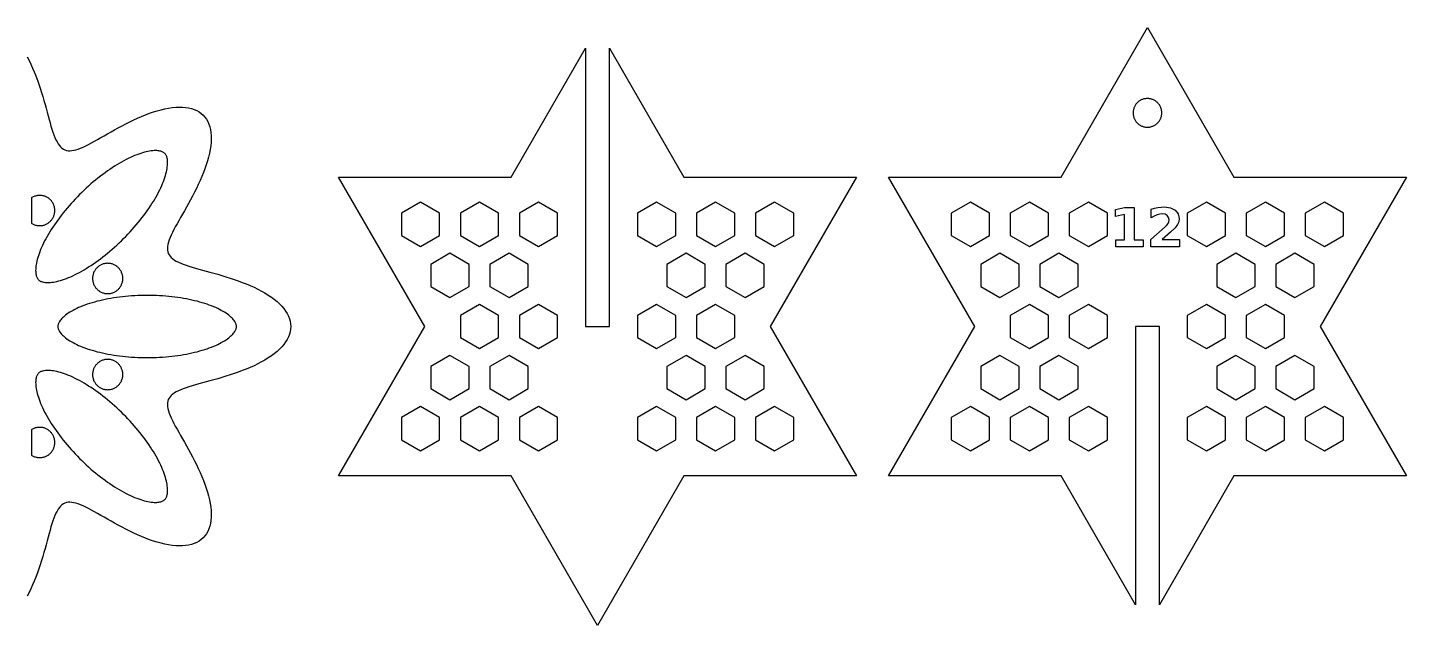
# Model space of a CAD drawing. Header units: millimetres. Extents: x 0 to 450, y -234 to 0.
# Drawn here: x 277.6 to 450.4, y -75 to 0 of the extents above; entities that cross this region are included whole.
import ezdxf

# ---------------------------------------------------------------- set-up
doc = ezdxf.new("R2010")
doc.units = ezdxf.units.MM
doc.layers.add('CUT', color=1, linetype='Continuous')
doc.layers.add('ENGRAVE', color=7, linetype='Continuous')

msp = doc.modelspace()

# ---------------------------------------------------------------- linework, layer by layer
at = {"layer": 'CUT'}
for points in [[(396.32, -37.5), (385.5, -18.75), (407.15, -18.75), (417.97, 0), (428.8, -18.75), (450.45, -18.75), (439.62, -37.5), (450.45, -56.25), (428.8, -56.25), (419.47, -72.4), (419.47, -37.5), (416.47, -37.5), (416.47, -72.4), (407.15, -56.25), (385.5, -56.25), (396.32, -37.5)], [(316.55, -56.25), (327.37, -37.5), (316.55, -18.75), (338.2, -18.75), (347.52, -2.6), (347.52, -37.5), (350.52, -37.5), (350.52, -2.6), (359.85, -18.75), (381.5, -18.75), (370.67, -37.5), (381.5, -56.25), (359.85, -56.25), (349.02, -75), (338.2, -56.25), (316.55, -56.25)], [(419.77, -10.61), (419.76, -10.52), (419.75, -10.44), (419.74, -10.35), (419.72, -10.26), (419.7, -10.18), (419.67, -10.09), (419.64, -10.01), (419.6, -9.93), (419.56, -9.85), (419.52, -9.77), (419.47, -9.7), (419.42, -9.63), (419.36, -9.56), (419.31, -9.49), (419.25, -9.43), (419.18, -9.37), (419.11, -9.31), (419.04, -9.25), (418.97, -9.2), (418.9, -9.16), (418.82, -9.11), (418.74, -9.07), (418.66, -9.04), (418.58, -9.01), (418.5, -8.98), (418.41, -8.95), (418.32, -8.93), (418.24, -8.92), (418.15, -8.91), (418.06, -8.9), (417.97, -8.9), (417.88, -8.9), (417.8, -8.91), (417.71, -8.92), (417.62, -8.93), (417.54, -8.95), (417.45, -8.98), (417.37, -9.01), (417.28, -9.04), (417.2, -9.07), (417.12, -9.11), (417.05, -9.16), (416.97, -9.2), (416.9, -9.25), (416.83, -9.31), (416.76, -9.37), (416.7, -9.43), (416.64, -9.49), (416.58, -9.56), (416.53, -9.63), (416.48, -9.7), (416.43, -9.77), (416.39, -9.85), (416.35, -9.93), (416.31, -10.01), (416.28, -10.09), (416.25, -10.18), (416.23, -10.26), (416.21, -10.35), (416.19, -10.44), (416.18, -10.52), (416.17, -10.61), (416.17, -10.7), (416.17, -10.79), (416.18, -10.88), (416.19, -10.96), (416.21, -11.05), (416.23, -11.14), (416.25, -11.22), (416.28, -11.31), (416.31, -11.39), (416.35, -11.47), (416.39, -11.55), (416.43, -11.63), (416.48, -11.7), (416.53, -11.77), (416.58, -11.84), (416.64, -11.91), (416.7, -11.97), (416.76, -12.03), (416.83, -12.09), (416.9, -12.15), (416.97, -12.2), (417.05, -12.24), (417.12, -12.29), (417.2, -12.33), (417.28, -12.36), (417.37, -12.39), (417.45, -12.42), (417.54, -12.45), (417.62, -12.47), (417.71, -12.48), (417.8, -12.49), (417.88, -12.5), (417.97, -12.5), (418.06, -12.5), (418.15, -12.49), (418.24, -12.48), (418.32, -12.47), (418.41, -12.45), (418.5, -12.42), (418.58, -12.39), (418.66, -12.36), (418.74, -12.33), (418.82, -12.29), (418.9, -12.24), (418.97, -12.2), (419.04, -12.15), (419.11, -12.09), (419.18, -12.03), (419.25, -11.97), (419.31, -11.91), (419.36, -11.84), (419.42, -11.77), (419.47, -11.7), (419.52, -11.63), (419.56, -11.55), (419.6, -11.47), (419.64, -11.39), (419.67, -11.31), (419.7, -11.22), (419.72, -11.14), (419.74, -11.05), (419.75, -10.96), (419.76, -10.88), (419.77, -10.79), (419.77, -10.7), (419.77, -10.61)], [(288.75, -27.28), (289.03, -27.01), (289.32, -26.74), (289.59, -26.47), (289.87, -26.19), (290.14, -25.91), (290.41, -25.62), (290.67, -25.34), (290.92, -25.05), (291.18, -24.75), (291.42, -24.46), (291.66, -24.16), (291.89, -23.87), (292.12, -23.57), (292.34, -23.27), (292.55, -22.98), (292.76, -22.68), (292.96, -22.38), (293.15, -22.09), (293.33, -21.8), (293.51, -21.51), (293.67, -21.22), (293.83, -20.93), (293.98, -20.65), (294.12, -20.37), (294.25, -20.1), (294.37, -19.83), (294.48, -19.57), (294.59, -19.31), (294.68, -19.05), (294.77, -18.81), (294.84, -18.57), (294.91, -18.34), (294.96, -18.11), (295.01, -17.89), (295.05, -17.69), (295.07, -17.49), (295.09, -17.3), (295.11, -17.12), (295.11, -16.96), (295.11, -16.8), (295.09, -16.66), (295.08, -16.52), (295.05, -16.4), (295.03, -16.29), (295, -16.19), (294.96, -16.11), (294.93, -16.03), (294.89, -15.96), (294.84, -15.9), (294.8, -15.84), (294.76, -15.79), (294.71, -15.75), (294.65, -15.7), (294.59, -15.66), (294.52, -15.62), (294.44, -15.59), (294.35, -15.55), (294.26, -15.52), (294.15, -15.49), (294.03, -15.47), (293.89, -15.45), (293.75, -15.44), (293.59, -15.44), (293.42, -15.44), (293.25, -15.45), (293.06, -15.47), (292.86, -15.5), (292.65, -15.54), (292.44, -15.59), (292.21, -15.64), (291.98, -15.71), (291.74, -15.78), (291.49, -15.87), (291.24, -15.96), (290.98, -16.06), (290.72, -16.18), (290.45, -16.3), (290.17, -16.43), (289.9, -16.57), (289.61, -16.72), (289.33, -16.88), (289.04, -17.04), (288.75, -17.22), (288.46, -17.4), (288.16, -17.59), (287.87, -17.79), (287.57, -17.99), (287.27, -18.21), (286.98, -18.43), (286.68, -18.65), (286.38, -18.89), (286.09, -19.13), (285.79, -19.37), (285.5, -19.62), (285.21, -19.88), (284.92, -20.14), (284.64, -20.41), (284.36, -20.68), (284.08, -20.95), (283.8, -21.23), (283.53, -21.51), (283.27, -21.8), (283.01, -22.09), (282.75, -22.38), (282.5, -22.67), (282.25, -22.96), (282.01, -23.26), (281.78, -23.56), (281.55, -23.85), (281.33, -24.15), (281.12, -24.45), (280.91, -24.74), (280.71, -25.04), (280.52, -25.33), (280.34, -25.63), (280.17, -25.92), (280, -26.2), (279.84, -26.49), (279.69, -26.77), (279.55, -27.05), (279.42, -27.32), (279.3, -27.59), (279.19, -27.86), (279.09, -28.12), (278.99, -28.37), (278.91, -28.62), (278.83, -28.86), (278.77, -29.09), (278.71, -29.31), (278.66, -29.53), (278.63, -29.74), (278.6, -29.93), (278.58, -30.12), (278.57, -30.3), (278.56, -30.47), (278.57, -30.62), (278.58, -30.77), (278.6, -30.9), (278.62, -31.02), (278.65, -31.13), (278.68, -31.23), (278.71, -31.32), (278.75, -31.39), (278.79, -31.46), (278.83, -31.53), (278.87, -31.58), (278.92, -31.63), (278.97, -31.68), (279.02, -31.72), (279.08, -31.76), (279.15, -31.8), (279.23, -31.84), (279.32, -31.87), (279.42, -31.9), (279.53, -31.93), (279.65, -31.95), (279.78, -31.97), (279.92, -31.98), (280.08, -31.98), (280.25, -31.98), (280.43, -31.97), (280.61, -31.95), (280.81, -31.92), (281.02, -31.88), (281.24, -31.84), (281.46, -31.78), (281.69, -31.72), (281.93, -31.64), (282.18, -31.56), (282.43, -31.46), (282.69, -31.36), (282.96, -31.25), (283.22, -31.13), (283.5, -30.99), (283.78, -30.85), (284.06, -30.71), (284.34, -30.55), (284.63, -30.38), (284.92, -30.21), (285.21, -30.02), (285.51, -29.83), (285.8, -29.63), (286.1, -29.43), (286.4, -29.22), (286.7, -29), (286.99, -28.77), (287.29, -28.54), (287.58, -28.3), (287.88, -28.05), (288.17, -27.8), (288.46, -27.54), (288.75, -27.28)], [(280.95, -23.23), (280.97, -23.14), (280.97, -23.04), (280.97, -22.95), (280.97, -22.86), (280.97, -22.76), (280.95, -22.67), (280.94, -22.58), (280.92, -22.49), (280.89, -22.4), (280.86, -22.31), (280.83, -22.22), (280.79, -22.14), (280.75, -22.05), (280.7, -21.97), (280.65, -21.89), (280.6, -21.82), (280.54, -21.74), (280.48, -21.67), (280.42, -21.61), (280.35, -21.54), (280.28, -21.48), (280.21, -21.42), (280.13, -21.37), (280.05, -21.32), (279.97, -21.27), (279.89, -21.23), (279.8, -21.19), (279.71, -21.16), (279.63, -21.13), (279.54, -21.11), (279.45, -21.09), (279.35, -21.07), (279.26, -21.06), (279.17, -21.05), (279.08, -21.05), (278.98, -21.05), (278.89, -21.06), (278.8, -21.07), (278.7, -21.09), (278.61, -21.11), (278.52, -21.13), (278.44, -21.16), (278.35, -21.19), (278.26, -21.23), (278.18, -21.27), (278.1, -21.32), (278.05, -21.35), (278.05, -24.55), (278.1, -24.58), (278.18, -24.62), (278.26, -24.67), (278.35, -24.7), (278.44, -24.74), (278.52, -24.77), (278.61, -24.79), (278.7, -24.81), (278.8, -24.83), (278.89, -24.84), (278.98, -24.85), (279.08, -24.85), (279.17, -24.85), (279.26, -24.84), (279.35, -24.83), (279.45, -24.81), (279.54, -24.79), (279.63, -24.77), (279.71, -24.74), (279.8, -24.7), (279.89, -24.67), (279.97, -24.62), (280.05, -24.58), (280.13, -24.53), (280.21, -24.47), (280.28, -24.42), (280.35, -24.36), (280.42, -24.29), (280.48, -24.22), (280.54, -24.15), (280.6, -24.08), (280.65, -24), (280.7, -23.93), (280.75, -23.84), (280.79, -23.76), (280.83, -23.68), (280.86, -23.59), (280.89, -23.5), (280.92, -23.41), (280.94, -23.32), (280.95, -23.23)], [(326.82, -21.91), (324.42, -23.3), (324.42, -26.07), (326.82, -27.45), (329.22, -26.07), (329.22, -23.3), (326.82, -21.91)], [(331.82, -23.3), (331.82, -26.07), (334.22, -27.45), (336.62, -26.07), (336.62, -23.3), (334.22, -21.91), (331.82, -23.3)], [(341.62, -21.91), (339.22, -23.3), (339.22, -26.07), (341.62, -27.45), (344.02, -26.07), (344.02, -24.68), (344.02, -23.3), (341.62, -21.91)], [(354.02, -23.3), (354.02, -26.07), (356.42, -27.45), (358.82, -26.07), (358.82, -23.3), (356.42, -21.91), (354.02, -23.3)], [(363.82, -21.91), (361.42, -23.3), (361.42, -26.07), (363.82, -27.45), (366.22, -26.07), (366.22, -23.3), (363.82, -21.91)], [(371.22, -21.91), (368.82, -23.3), (368.82, -26.07), (371.22, -27.45), (373.62, -26.07), (373.62, -23.3), (371.22, -21.91)], [(393.37, -23.3), (393.37, -26.07), (395.77, -27.45), (398.17, -26.07), (398.17, -23.3), (395.77, -21.91), (393.37, -23.3)], [(400.77, -26.07), (403.17, -27.45), (405.57, -26.07), (405.57, -23.3), (403.17, -21.91), (400.77, -23.3), (400.77, -26.07)], [(408.17, -23.3), (408.17, -26.07), (410.57, -27.45), (412.97, -26.07), (412.97, -24.68), (412.97, -23.3), (410.57, -21.91), (408.17, -23.3)], [(422.97, -26.07), (425.37, -27.45), (427.77, -26.07), (427.77, -23.3), (425.37, -21.91), (422.97, -23.3), (422.97, -26.07)], [(430.37, -23.3), (430.37, -26.07), (432.77, -27.45), (435.17, -26.07), (435.17, -23.3), (432.77, -21.91), (430.37, -23.3)], [(437.77, -23.3), (437.77, -26.07), (440.17, -27.45), (442.57, -26.07), (442.57, -23.3), (440.17, -21.91), (437.77, -23.3)], [(330.52, -28.32), (328.12, -29.71), (328.12, -32.48), (330.52, -33.86), (332.92, -32.48), (332.92, -29.71), (330.52, -28.32)], [(337.92, -28.32), (335.52, -29.71), (335.52, -32.48), (337.92, -33.86), (340.32, -32.48), (340.32, -29.71), (337.92, -28.32)], [(360.12, -28.32), (357.72, -29.71), (357.72, -32.48), (360.12, -33.86), (362.52, -32.48), (362.52, -29.71), (360.12, -28.32)], [(367.52, -28.32), (365.12, -29.71), (365.12, -32.48), (367.52, -33.86), (369.92, -32.48), (369.92, -29.71), (367.52, -28.32)], [(397.07, -29.71), (397.07, -32.48), (399.47, -33.86), (401.87, -32.48), (401.87, -29.71), (399.47, -28.32), (397.07, -29.71)], [(404.47, -29.71), (404.47, -32.48), (406.87, -33.86), (409.27, -32.48), (409.27, -29.71), (406.87, -28.32), (404.47, -29.71)], [(426.67, -29.71), (426.67, -32.48), (429.07, -33.86), (431.47, -32.48), (431.47, -29.71), (429.07, -28.32), (426.67, -29.71)], [(434.07, -29.71), (434.07, -32.48), (436.47, -33.86), (438.87, -32.48), (438.87, -29.71), (436.47, -28.32), (434.07, -29.71)], [(289.48, -31.75), (289.49, -31.66), (289.5, -31.57), (289.5, -31.47), (289.5, -31.38), (289.49, -31.29), (289.48, -31.19), (289.46, -31.1), (289.44, -31.01), (289.42, -30.92), (289.39, -30.83), (289.35, -30.75), (289.32, -30.66), (289.27, -30.58), (289.23, -30.5), (289.18, -30.42), (289.12, -30.34), (289.07, -30.27), (289.01, -30.2), (288.94, -30.13), (288.87, -30.07), (288.8, -30), (288.73, -29.95), (288.65, -29.89), (288.58, -29.84), (288.49, -29.8), (288.41, -29.76), (288.33, -29.72), (288.24, -29.68), (288.15, -29.65), (288.06, -29.63), (287.97, -29.61), (287.88, -29.59), (287.79, -29.58), (287.69, -29.58), (287.6, -29.57), (287.51, -29.58), (287.41, -29.58), (287.32, -29.59), (287.23, -29.61), (287.14, -29.63), (287.05, -29.65), (286.96, -29.68), (286.87, -29.72), (286.79, -29.76), (286.7, -29.8), (286.62, -29.84), (286.54, -29.89), (286.47, -29.95), (286.39, -30), (286.32, -30.07), (286.26, -30.13), (286.19, -30.2), (286.13, -30.27), (286.07, -30.34), (286.02, -30.42), (285.97, -30.5), (285.92, -30.58), (285.88, -30.66), (285.84, -30.75), (285.81, -30.83), (285.78, -30.92), (285.76, -31.01), (285.74, -31.1), (285.72, -31.19), (285.71, -31.29), (285.7, -31.38), (285.7, -31.47), (285.7, -31.57), (285.71, -31.66), (285.72, -31.75), (285.74, -31.84), (285.76, -31.93), (285.78, -32.02), (285.81, -32.11), (285.84, -32.2), (285.88, -32.28), (285.92, -32.37), (285.97, -32.45), (286.02, -32.53), (286.07, -32.6), (286.13, -32.68), (286.19, -32.75), (286.26, -32.82), (286.32, -32.88), (286.39, -32.94), (286.47, -33), (286.54, -33.05), (286.62, -33.1), (286.7, -33.15), (286.79, -33.19), (286.87, -33.23), (286.96, -33.26), (287.05, -33.29), (287.14, -33.32), (287.23, -33.34), (287.32, -33.35), (287.41, -33.36), (287.51, -33.37), (287.6, -33.37), (287.69, -33.37), (287.79, -33.36), (287.88, -33.35), (287.97, -33.34), (288.06, -33.32), (288.15, -33.29), (288.24, -33.26), (288.33, -33.23), (288.41, -33.19), (288.49, -33.15), (288.58, -33.1), (288.65, -33.05), (288.73, -33), (288.8, -32.94), (288.87, -32.88), (288.94, -32.82), (289.01, -32.75), (289.07, -32.68), (289.12, -32.6), (289.18, -32.53), (289.23, -32.45), (289.27, -32.37), (289.32, -32.28), (289.35, -32.2), (289.39, -32.11), (289.42, -32.02), (289.44, -31.93), (289.46, -31.84), (289.48, -31.75)], [(291.38, -41.38), (291.77, -41.39), (292.16, -41.4), (292.55, -41.4), (292.94, -41.4), (293.33, -41.39), (293.72, -41.38), (294.11, -41.36), (294.49, -41.33), (294.88, -41.3), (295.26, -41.27), (295.64, -41.23), (296.01, -41.19), (296.38, -41.14), (296.75, -41.08), (297.11, -41.02), (297.47, -40.96), (297.82, -40.89), (298.16, -40.82), (298.49, -40.74), (298.82, -40.66), (299.14, -40.57), (299.46, -40.48), (299.76, -40.39), (300.06, -40.29), (300.34, -40.19), (300.62, -40.08), (300.89, -39.98), (301.14, -39.87), (301.39, -39.75), (301.62, -39.64), (301.84, -39.52), (302.06, -39.4), (302.25, -39.29), (302.44, -39.17), (302.61, -39.05), (302.77, -38.93), (302.92, -38.81), (303.05, -38.69), (303.17, -38.57), (303.28, -38.46), (303.38, -38.35), (303.46, -38.24), (303.53, -38.14), (303.59, -38.05), (303.63, -37.95), (303.67, -37.87), (303.7, -37.79), (303.72, -37.71), (303.74, -37.64), (303.74, -37.57), (303.75, -37.5), (303.74, -37.43), (303.74, -37.36), (303.72, -37.29), (303.7, -37.21), (303.67, -37.13), (303.63, -37.05), (303.59, -36.95), (303.53, -36.86), (303.46, -36.76), (303.38, -36.65), (303.28, -36.54), (303.17, -36.43), (303.05, -36.31), (302.92, -36.19), (302.77, -36.07), (302.61, -35.95), (302.44, -35.83), (302.25, -35.71), (302.06, -35.6), (301.84, -35.48), (301.62, -35.36), (301.39, -35.25), (301.14, -35.13), (300.89, -35.02), (300.62, -34.92), (300.34, -34.81), (300.06, -34.71), (299.76, -34.61), (299.46, -34.52), (299.14, -34.43), (298.82, -34.34), (298.49, -34.26), (298.16, -34.18), (297.82, -34.11), (297.47, -34.04), (297.11, -33.98), (296.75, -33.92), (296.38, -33.86), (296.01, -33.81), (295.64, -33.77), (295.26, -33.73), (294.88, -33.7), (294.49, -33.67), (294.11, -33.64), (293.72, -33.62), (293.33, -33.61), (292.94, -33.6), (292.55, -33.6), (292.16, -33.6), (291.77, -33.61), (291.38, -33.62), (290.99, -33.64), (290.6, -33.67), (290.22, -33.7), (289.83, -33.73), (289.46, -33.77), (289.08, -33.81), (288.71, -33.86), (288.35, -33.92), (287.99, -33.98), (287.63, -34.04), (287.28, -34.11), (286.94, -34.18), (286.6, -34.26), (286.27, -34.34), (285.95, -34.43), (285.64, -34.52), (285.33, -34.61), (285.04, -34.71), (284.75, -34.81), (284.47, -34.92), (284.21, -35.02), (283.95, -35.13), (283.71, -35.25), (283.47, -35.36), (283.25, -35.48), (283.04, -35.6), (282.84, -35.71), (282.66, -35.83), (282.48, -35.95), (282.32, -36.07), (282.18, -36.19), (282.04, -36.31), (281.92, -36.43), (281.81, -36.54), (281.72, -36.65), (281.64, -36.76), (281.57, -36.86), (281.51, -36.95), (281.46, -37.05), (281.42, -37.13), (281.4, -37.21), (281.37, -37.29), (281.36, -37.36), (281.35, -37.43), (281.35, -37.5), (281.35, -37.57), (281.36, -37.64), (281.37, -37.71), (281.4, -37.79), (281.42, -37.87), (281.46, -37.95), (281.51, -38.05), (281.57, -38.14), (281.64, -38.24), (281.72, -38.35), (281.81, -38.46), (281.92, -38.57), (282.04, -38.69), (282.18, -38.81), (282.32, -38.93), (282.48, -39.05), (282.66, -39.17), (282.84, -39.29), (283.04, -39.4), (283.25, -39.52), (283.47, -39.64), (283.71, -39.75), (283.95, -39.87), (284.21, -39.98), (284.47, -40.08), (284.75, -40.19), (285.04, -40.29), (285.33, -40.39), (285.64, -40.48), (285.95, -40.57), (286.27, -40.66), (286.6, -40.74), (286.94, -40.82), (287.28, -40.89), (287.63, -40.96), (287.99, -41.02), (288.35, -41.08), (288.71, -41.14), (289.08, -41.19), (289.46, -41.23), (289.83, -41.27), (290.22, -41.3), (290.6, -41.33), (290.99, -41.36), (291.38, -41.38)], [(331.82, -36.11), (331.82, -38.89), (334.22, -40.27), (336.62, -38.89), (336.62, -36.11), (334.22, -34.73), (331.82, -36.11)], [(341.62, -34.73), (339.22, -36.11), (339.22, -38.89), (341.62, -40.27), (344.02, -38.89), (344.02, -37.5), (344.02, -36.11), (341.62, -34.73)], [(356.42, -34.73), (354.02, -36.11), (354.02, -38.89), (356.42, -40.27), (358.82, -38.89), (358.82, -36.11), (356.42, -34.73)], [(361.42, -36.11), (361.42, -38.89), (363.82, -40.27), (366.22, -38.89), (366.22, -36.11), (363.82, -34.73), (361.42, -36.11)], [(400.77, -38.89), (403.17, -40.27), (405.57, -38.89), (405.57, -36.11), (403.17, -34.73), (400.77, -36.11), (400.77, -38.89)], [(408.17, -36.11), (408.17, -38.89), (410.57, -40.27), (412.97, -38.89), (412.97, -37.5), (412.97, -36.11), (410.57, -34.73), (408.17, -36.11)], [(422.97, -36.11), (422.97, -38.89), (425.37, -40.27), (427.77, -38.89), (427.77, -36.11), (425.37, -34.73), (422.97, -36.11)], [(430.37, -38.89), (432.77, -40.27), (435.17, -38.89), (435.17, -36.11), (432.77, -34.73), (430.37, -36.11), (430.37, -38.89)], [(330.52, -41.14), (328.12, -42.52), (328.12, -45.29), (330.52, -46.68), (332.92, -45.29), (332.92, -42.52), (330.52, -41.14)], [(335.52, -42.52), (335.52, -45.29), (337.92, -46.68), (340.32, -45.29), (340.32, -42.52), (337.92, -41.14), (335.52, -42.52)], [(357.72, -42.52), (357.72, -45.29), (360.12, -46.68), (362.52, -45.29), (362.52, -42.52), (360.12, -41.14), (357.72, -42.52)], [(367.52, -41.14), (365.12, -42.52), (365.12, -45.29), (367.52, -46.68), (369.92, -45.29), (369.92, -42.52), (367.52, -41.14)], [(397.07, -42.52), (397.07, -45.29), (399.47, -46.68), (401.87, -45.29), (401.87, -42.52), (399.47, -41.14), (397.07, -42.52)], [(404.47, -45.29), (406.87, -46.68), (409.27, -45.29), (409.27, -42.52), (406.87, -41.14), (404.47, -42.52), (404.47, -45.29)], [(426.67, -45.29), (429.07, -46.68), (431.47, -45.29), (431.47, -42.52), (429.07, -41.14), (426.67, -42.52), (426.67, -45.29)], [(434.07, -42.52), (434.07, -45.29), (436.47, -46.68), (438.87, -45.29), (438.87, -42.52), (436.47, -41.14), (434.07, -42.52)], [(283.27, -53.2), (283.53, -53.49), (283.8, -53.77), (284.08, -54.05), (284.36, -54.32), (284.64, -54.59), (284.92, -54.86), (285.21, -55.12), (285.5, -55.38), (285.79, -55.63), (286.09, -55.87), (286.38, -56.11), (286.68, -56.35), (286.98, -56.57), (287.27, -56.79), (287.57, -57.01), (287.87, -57.21), (288.16, -57.41), (288.46, -57.6), (288.75, -57.78), (289.04, -57.96), (289.33, -58.12), (289.61, -58.28), (289.9, -58.43), (290.17, -58.57), (290.45, -58.7), (290.72, -58.82), (290.98, -58.94), (291.24, -59.04), (291.49, -59.13), (291.74, -59.22), (291.98, -59.29), (292.21, -59.36), (292.44, -59.41), (292.65, -59.46), (292.86, -59.5), (293.06, -59.53), (293.25, -59.55), (293.42, -59.56), (293.59, -59.56), (293.75, -59.56), (293.89, -59.55), (294.03, -59.53), (294.15, -59.51), (294.26, -59.48), (294.35, -59.45), (294.44, -59.41), (294.52, -59.38), (294.59, -59.34), (294.65, -59.3), (294.71, -59.25), (294.76, -59.21), (294.8, -59.16), (294.84, -59.1), (294.89, -59.04), (294.93, -58.97), (294.96, -58.89), (295, -58.81), (295.03, -58.71), (295.05, -58.6), (295.08, -58.48), (295.09, -58.34), (295.11, -58.2), (295.11, -58.04), (295.11, -57.88), (295.09, -57.7), (295.07, -57.51), (295.05, -57.31), (295.01, -57.11), (294.96, -56.89), (294.91, -56.66), (294.84, -56.43), (294.77, -56.19), (294.68, -55.95), (294.59, -55.69), (294.48, -55.43), (294.37, -55.17), (294.25, -54.9), (294.12, -54.63), (293.98, -54.35), (293.83, -54.07), (293.67, -53.78), (293.51, -53.49), (293.33, -53.2), (293.15, -52.91), (292.96, -52.62), (292.76, -52.32), (292.55, -52.02), (292.34, -51.73), (292.12, -51.43), (291.89, -51.13), (291.66, -50.84), (291.42, -50.54), (291.18, -50.25), (290.92, -49.95), (290.67, -49.66), (290.41, -49.38), (290.14, -49.09), (289.87, -48.81), (289.59, -48.53), (289.32, -48.26), (289.03, -47.99), (288.75, -47.72), (288.46, -47.46), (288.17, -47.2), (287.88, -46.95), (287.58, -46.7), (287.29, -46.46), (286.99, -46.23), (286.7, -46), (286.4, -45.78), (286.1, -45.57), (285.8, -45.37), (285.51, -45.17), (285.21, -44.98), (284.92, -44.79), (284.63, -44.62), (284.34, -44.45), (284.06, -44.29), (283.78, -44.15), (283.5, -44.01), (283.22, -43.87), (282.96, -43.75), (282.69, -43.64), (282.43, -43.54), (282.18, -43.44), (281.93, -43.36), (281.69, -43.28), (281.46, -43.22), (281.24, -43.16), (281.02, -43.12), (280.81, -43.08), (280.61, -43.05), (280.43, -43.03), (280.25, -43.02), (280.08, -43.02), (279.92, -43.02), (279.78, -43.03), (279.65, -43.05), (279.53, -43.07), (279.42, -43.1), (279.32, -43.13), (279.23, -43.16), (279.15, -43.2), (279.08, -43.24), (279.02, -43.28), (278.97, -43.32), (278.92, -43.37), (278.87, -43.42), (278.83, -43.47), (278.79, -43.54), (278.75, -43.61), (278.71, -43.68), (278.68, -43.77), (278.65, -43.87), (278.62, -43.98), (278.6, -44.1), (278.58, -44.23), (278.57, -44.38), (278.56, -44.53), (278.57, -44.7), (278.58, -44.88), (278.6, -45.07), (278.63, -45.26), (278.66, -45.47), (278.71, -45.69), (278.77, -45.91), (278.83, -46.14), (278.91, -46.38), (278.99, -46.63), (279.09, -46.88), (279.19, -47.14), (279.3, -47.41), (279.42, -47.68), (279.55, -47.95), (279.69, -48.23), (279.84, -48.51), (280, -48.8), (280.17, -49.08), (280.34, -49.37), (280.52, -49.67), (280.71, -49.96), (280.91, -50.26), (281.12, -50.55), (281.33, -50.85), (281.55, -51.15), (281.78, -51.44), (282.01, -51.74), (282.25, -52.04), (282.5, -52.33), (282.75, -52.62), (283.01, -52.91), (283.27, -53.2)], [(289.48, -43.81), (289.49, -43.71), (289.5, -43.62), (289.5, -43.53), (289.5, -43.43), (289.49, -43.34), (289.48, -43.25), (289.46, -43.16), (289.44, -43.07), (289.42, -42.98), (289.39, -42.89), (289.35, -42.8), (289.32, -42.72), (289.27, -42.63), (289.23, -42.55), (289.18, -42.47), (289.12, -42.4), (289.07, -42.32), (289.01, -42.25), (288.94, -42.18), (288.87, -42.12), (288.8, -42.06), (288.73, -42), (288.65, -41.95), (288.58, -41.9), (288.49, -41.85), (288.41, -41.81), (288.33, -41.77), (288.24, -41.74), (288.15, -41.71), (288.06, -41.68), (287.97, -41.66), (287.88, -41.65), (287.79, -41.64), (287.69, -41.63), (287.6, -41.63), (287.51, -41.63), (287.41, -41.64), (287.32, -41.65), (287.23, -41.66), (287.14, -41.68), (287.05, -41.71), (286.96, -41.74), (286.87, -41.77), (286.79, -41.81), (286.7, -41.85), (286.62, -41.9), (286.54, -41.95), (286.47, -42), (286.39, -42.06), (286.32, -42.12), (286.26, -42.18), (286.19, -42.25), (286.13, -42.32), (286.07, -42.4), (286.02, -42.47), (285.97, -42.55), (285.92, -42.63), (285.88, -42.72), (285.84, -42.8), (285.81, -42.89), (285.78, -42.98), (285.76, -43.07), (285.74, -43.16), (285.72, -43.25), (285.71, -43.34), (285.7, -43.43), (285.7, -43.53), (285.7, -43.62), (285.71, -43.71), (285.72, -43.81), (285.74, -43.9), (285.76, -43.99), (285.78, -44.08), (285.81, -44.17), (285.84, -44.25), (285.88, -44.34), (285.92, -44.42), (285.97, -44.5), (286.02, -44.58), (286.07, -44.66), (286.13, -44.73), (286.19, -44.8), (286.26, -44.87), (286.32, -44.93), (286.39, -45), (286.47, -45.05), (286.54, -45.11), (286.62, -45.16), (286.7, -45.2), (286.79, -45.24), (286.87, -45.28), (286.96, -45.32), (287.05, -45.35), (287.14, -45.37), (287.23, -45.39), (287.32, -45.41), (287.41, -45.42), (287.51, -45.42), (287.6, -45.43), (287.69, -45.42), (287.79, -45.42), (287.88, -45.41), (287.97, -45.39), (288.06, -45.37), (288.15, -45.35), (288.24, -45.32), (288.33, -45.28), (288.41, -45.24), (288.49, -45.2), (288.58, -45.16), (288.65, -45.11), (288.73, -45.05), (288.8, -45), (288.87, -44.93), (288.94, -44.87), (289.01, -44.8), (289.07, -44.73), (289.12, -44.66), (289.18, -44.58), (289.23, -44.5), (289.27, -44.42), (289.32, -44.34), (289.35, -44.25), (289.39, -44.17), (289.42, -44.08), (289.44, -43.99), (289.46, -43.9), (289.48, -43.81)], [(326.82, -47.55), (324.42, -48.93), (324.42, -51.7), (326.82, -53.09), (329.22, -51.7), (329.22, -48.93), (326.82, -47.55)], [(331.82, -48.93), (331.82, -51.7), (334.22, -53.09), (336.62, -51.7), (336.62, -48.93), (334.22, -47.55), (331.82, -48.93)], [(341.62, -47.55), (339.22, -48.93), (339.22, -51.7), (341.62, -53.09), (344.02, -51.7), (344.02, -50.32), (344.02, -48.93), (341.62, -47.55)], [(354.02, -48.93), (354.02, -51.7), (356.42, -53.09), (358.82, -51.7), (358.82, -48.93), (356.42, -47.55), (354.02, -48.93)], [(363.82, -47.55), (361.42, -48.93), (361.42, -51.7), (363.82, -53.09), (366.22, -51.7), (366.22, -48.93), (363.82, -47.55)], [(371.22, -47.55), (368.82, -48.93), (368.82, -51.7), (371.22, -53.09), (373.62, -51.7), (373.62, -48.93), (371.22, -47.55)], [(393.37, -48.93), (393.37, -51.7), (395.77, -53.09), (398.17, -51.7), (398.17, -48.93), (395.77, -47.55), (393.37, -48.93)], [(400.77, -51.7), (403.17, -53.09), (405.57, -51.7), (405.57, -48.93), (403.17, -47.55), (400.77, -48.93), (400.77, -51.7)], [(408.17, -48.93), (408.17, -51.7), (410.57, -53.09), (412.97, -51.7), (412.97, -50.32), (412.97, -48.93), (410.57, -47.55), (408.17, -48.93)], [(422.97, -51.7), (425.37, -53.09), (427.77, -51.7), (427.77, -48.93), (425.37, -47.55), (422.97, -48.93), (422.97, -51.7)], [(430.37, -48.93), (430.37, -51.7), (432.77, -53.09), (435.17, -51.7), (435.17, -48.93), (432.77, -47.55), (430.37, -48.93)], [(437.77, -48.93), (437.77, -51.7), (440.17, -53.09), (442.57, -51.7), (442.57, -48.93), (440.17, -47.55), (437.77, -48.93)], [(280.97, -52.24), (280.97, -52.14), (280.97, -52.05), (280.97, -51.96), (280.97, -51.86), (280.95, -51.77), (280.94, -51.68), (280.92, -51.59), (280.89, -51.5), (280.86, -51.41), (280.83, -51.32), (280.79, -51.24), (280.75, -51.16), (280.7, -51.07), (280.65, -51), (280.6, -50.92), (280.54, -50.85), (280.48, -50.78), (280.42, -50.71), (280.35, -50.64), (280.28, -50.58), (280.21, -50.53), (280.13, -50.47), (280.05, -50.42), (279.97, -50.38), (279.89, -50.33), (279.8, -50.3), (279.71, -50.26), (279.63, -50.23), (279.54, -50.21), (279.45, -50.19), (279.35, -50.17), (279.26, -50.16), (279.17, -50.15), (279.08, -50.15), (278.98, -50.15), (278.89, -50.16), (278.8, -50.17), (278.7, -50.19), (278.61, -50.21), (278.52, -50.23), (278.44, -50.26), (278.35, -50.3), (278.26, -50.33), (278.18, -50.38), (278.1, -50.42), (278.05, -50.45), (278.05, -53.65), (278.1, -53.68), (278.18, -53.73), (278.26, -53.77), (278.35, -53.81), (278.44, -53.84), (278.52, -53.87), (278.61, -53.89), (278.7, -53.91), (278.8, -53.93), (278.89, -53.94), (278.98, -53.95), (279.08, -53.95), (279.17, -53.95), (279.26, -53.94), (279.35, -53.93), (279.45, -53.91), (279.54, -53.89), (279.63, -53.87), (279.71, -53.84), (279.8, -53.81), (279.89, -53.77), (279.97, -53.73), (280.05, -53.68), (280.13, -53.63), (280.21, -53.58), (280.28, -53.52), (280.35, -53.46), (280.42, -53.39), (280.48, -53.33), (280.54, -53.26), (280.6, -53.18), (280.65, -53.11), (280.7, -53.03), (280.75, -52.95), (280.79, -52.86), (280.83, -52.78), (280.86, -52.69), (280.89, -52.6), (280.92, -52.51), (280.94, -52.42), (280.95, -52.33), (280.97, -52.24)]]:
    msp.add_lwpolyline(points, close=True, dxfattribs=at)
msp.add_lwpolyline([(277.5, -3.67), (277.74, -4.13), (277.97, -4.59), (278.18, -5.08), (278.39, -5.57), (278.59, -6.07), (278.78, -6.58), (278.96, -7.1), (279.13, -7.61), (279.29, -8.13), (279.45, -8.64), (279.59, -9.14), (279.74, -9.64), (279.87, -10.13), (280, -10.61), (280.13, -11.08), (280.25, -11.52), (280.37, -11.96), (280.49, -12.37), (280.61, -12.76), (280.73, -13.13), (280.86, -13.47), (280.98, -13.79), (281.11, -14.08), (281.25, -14.35), (281.39, -14.59), (281.54, -14.8), (281.69, -14.98), (281.86, -15.13), (282.04, -15.26), (282.22, -15.35), (282.42, -15.42), (282.63, -15.45), (282.86, -15.46), (283.1, -15.44), (283.35, -15.4), (283.62, -15.33), (283.9, -15.24), (284.2, -15.12), (284.52, -14.99), (284.85, -14.83), (285.19, -14.66), (285.56, -14.46), (285.93, -14.26), (286.32, -14.04), (286.73, -13.81), (287.14, -13.57), (287.57, -13.32), (288.02, -13.07), (288.47, -12.82), (288.93, -12.57), (289.4, -12.31), (289.88, -12.07), (290.37, -11.82), (290.86, -11.59), (291.35, -11.36), (291.85, -11.14), (292.34, -10.94), (292.84, -10.75), (293.33, -10.58), (293.82, -10.43), (294.3, -10.3), (294.77, -10.19), (295.24, -10.1), (295.69, -10.03), (296.14, -9.99), (296.56, -9.97), (296.98, -9.97), (297.37, -10.01), (297.75, -10.07), (298.11, -10.15), (298.44, -10.27), (298.76, -10.41), (299.05, -10.57), (299.32, -10.76), (299.56, -10.98), (299.78, -11.23), (299.98, -11.5), (300.14, -11.79), (300.28, -12.1), (300.39, -12.44), (300.48, -12.8), (300.54, -13.18), (300.57, -13.57), (300.58, -13.98), (300.56, -14.41), (300.52, -14.85), (300.45, -15.31), (300.36, -15.77), (300.25, -16.25), (300.12, -16.73), (299.96, -17.22), (299.79, -17.71), (299.61, -18.2), (299.4, -18.7), (299.19, -19.2), (298.96, -19.69), (298.73, -20.18), (298.48, -20.66), (298.23, -21.14), (297.98, -21.62), (297.73, -22.08), (297.47, -22.53), (297.22, -22.97), (296.98, -23.4), (296.74, -23.82), (296.51, -24.23), (296.29, -24.62), (296.08, -24.99), (295.89, -25.35), (295.72, -25.7), (295.56, -26.03), (295.42, -26.34), (295.31, -26.64), (295.22, -26.93), (295.15, -27.2), (295.1, -27.45), (295.09, -27.69), (295.09, -27.91), (295.13, -28.13), (295.2, -28.33), (295.29, -28.51), (295.42, -28.69), (295.57, -28.86), (295.75, -29.01), (295.96, -29.16), (296.2, -29.3), (296.47, -29.44), (296.76, -29.57), (297.08, -29.69), (297.42, -29.81), (297.79, -29.94), (298.18, -30.06), (298.59, -30.18), (299.02, -30.3), (299.47, -30.42), (299.94, -30.55), (300.41, -30.68), (300.9, -30.81), (301.4, -30.95), (301.91, -31.1), (302.42, -31.26), (302.94, -31.42), (303.45, -31.59), (303.97, -31.77), (304.47, -31.96), (304.98, -32.16), (305.47, -32.36), (305.95, -32.58), (306.42, -32.81), (306.87, -33.05), (307.31, -33.29), (307.72, -33.55), (308.12, -33.81), (308.49, -34.09), (308.83, -34.37), (309.14, -34.66), (309.43, -34.96), (309.69, -35.26), (309.91, -35.57), (310.1, -35.88), (310.26, -36.2), (310.39, -36.52), (310.48, -36.85), (310.53, -37.17), (310.55, -37.5), (310.53, -37.83), (310.48, -38.15), (310.39, -38.48), (310.39, -38.48), (310.26, -38.8), (310.1, -39.12), (309.91, -39.43), (309.69, -39.74), (309.43, -40.04), (309.14, -40.34), (308.83, -40.63), (308.49, -40.91), (308.12, -41.19), (307.72, -41.45), (307.31, -41.71), (306.87, -41.95), (306.42, -42.19), (305.95, -42.42), (305.47, -42.64), (304.98, -42.84), (304.47, -43.04), (303.97, -43.23), (303.45, -43.41), (302.94, -43.58), (302.42, -43.74), (301.91, -43.9), (301.4, -44.05), (300.9, -44.19), (300.41, -44.32), (299.94, -44.45), (299.47, -44.58), (299.02, -44.7), (298.59, -44.82), (298.18, -44.94), (297.79, -45.06), (297.42, -45.19), (297.08, -45.31), (296.76, -45.43), (296.47, -45.56), (296.2, -45.7), (295.96, -45.84), (295.75, -45.99), (295.57, -46.14), (295.42, -46.31), (295.29, -46.49), (295.2, -46.67), (295.13, -46.87), (295.09, -47.09), (295.09, -47.31), (295.1, -47.55), (295.15, -47.8), (295.22, -48.07), (295.31, -48.36), (295.42, -48.66), (295.56, -48.97), (295.72, -49.3), (295.89, -49.65), (296.08, -50.01), (296.29, -50.38), (296.51, -50.77), (296.74, -51.18), (296.98, -51.6), (297.22, -52.03), (297.47, -52.47), (297.73, -52.92), (297.98, -53.38), (298.23, -53.86), (298.48, -54.34), (298.73, -54.82), (298.96, -55.31), (299.19, -55.8), (299.4, -56.3), (299.61, -56.8), (299.79, -57.29), (299.96, -57.78), (300.12, -58.27), (300.25, -58.75), (300.36, -59.23), (300.45, -59.69), (300.52, -60.15), (300.56, -60.59), (300.58, -61.02), (300.57, -61.43), (300.54, -61.82), (300.48, -62.2), (300.39, -62.56), (300.28, -62.9), (300.14, -63.21), (299.98, -63.5), (299.78, -63.77), (299.56, -64.02), (299.32, -64.24), (299.05, -64.43), (298.76, -64.59), (298.44, -64.73), (298.11, -64.85), (297.75, -64.93), (297.37, -64.99), (296.98, -65.03), (296.56, -65.03), (296.14, -65.01), (295.69, -64.97), (295.24, -64.9), (294.77, -64.81), (294.3, -64.7), (293.82, -64.57), (293.33, -64.42), (292.84, -64.25), (292.34, -64.06), (291.85, -63.86), (291.35, -63.64), (290.86, -63.41), (290.37, -63.18), (289.88, -62.93), (289.4, -62.69), (288.93, -62.43), (288.47, -62.18), (288.02, -61.93), (287.57, -61.68), (287.14, -61.43), (286.73, -61.19), (286.32, -60.96), (285.93, -60.74), (285.56, -60.54), (285.19, -60.34), (284.85, -60.17), (284.52, -60.01), (284.2, -59.88), (283.9, -59.76), (283.62, -59.67), (283.35, -59.6), (283.1, -59.56), (282.86, -59.54), (282.63, -59.55), (282.42, -59.58), (282.22, -59.65), (282.04, -59.74), (281.86, -59.87), (281.69, -60.02), (281.54, -60.2), (281.39, -60.41), (281.25, -60.65), (281.11, -60.92), (280.98, -61.21), (280.86, -61.53), (280.73, -61.87), (280.61, -62.24), (280.49, -62.63), (280.37, -63.04), (280.25, -63.48), (280.13, -63.92), (280, -64.39), (279.87, -64.87), (279.74, -65.36), (279.59, -65.86), (279.45, -66.36), (279.29, -66.87), (279.13, -67.39), (278.96, -67.9), (278.78, -68.42), (278.59, -68.93), (278.39, -69.43), (278.18, -69.92), (277.97, -70.41), (277.74, -70.87), (277.5, -71.33)], dxfattribs=at)
at = {"layer": 'ENGRAVE'}
for points in [[(413.99, -26.63), (415.11, -26.63), (415.11, -23.45), (413.96, -23.69), (413.96, -22.83), (415.1, -22.59), (416.3, -22.59), (416.3, -26.63), (417.42, -26.63), (417.42, -27.5), (413.99, -27.5), (413.99, -26.63)], [(421.99, -26.57), (421.99, -27.5), (418.42, -27.5), (418.42, -26.57), (420.21, -24.99), (420.42, -24.77), (420.57, -24.56), (420.65, -24.35), (420.68, -24.13), (420.62, -23.82), (420.45, -23.58), (420.18, -23.42), (419.83, -23.37), (419.52, -23.4), (419.18, -23.49), (418.82, -23.65), (418.43, -23.87), (418.43, -22.79), (418.86, -22.67), (419.28, -22.57), (419.69, -22.52), (420.1, -22.5), (420.88, -22.6), (421.47, -22.89), (421.83, -23.35), (421.95, -23.97), (421.9, -24.36), (421.75, -24.72), (421.43, -25.12), (420.88, -25.65), (419.83, -26.57), (421.99, -26.57)]]:
    msp.add_lwpolyline(points, close=True, dxfattribs=at)

doc.saveas('drawing.dxf')
